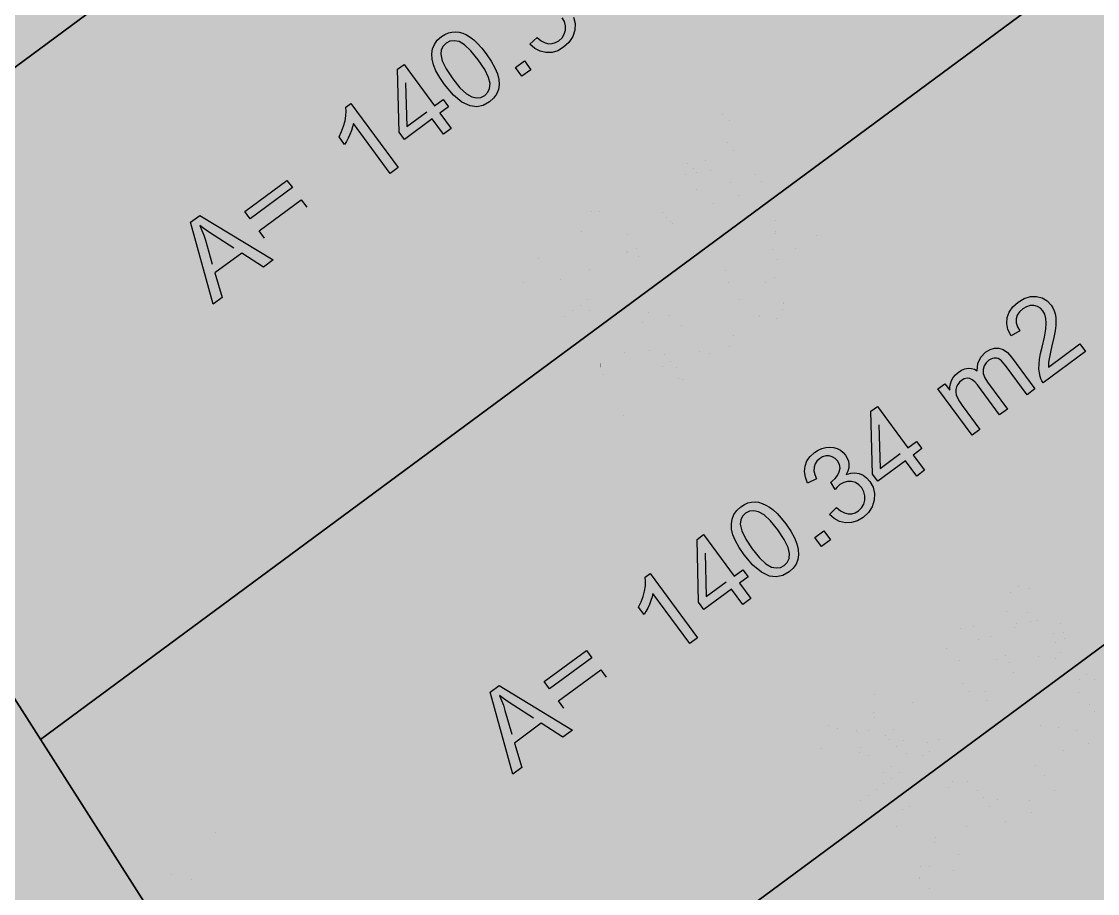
# Model space of a CAD drawing. Extents: x -5280327 to 29700, y -3925683 to 5564800.
# Drawn here: x 19876 to 20406, y 7594 to 8024 of the extents above; entities that cross this region are included whole.
import ezdxf

# ---------------------------------------------------------------- set-up
doc = ezdxf.new("R2010")
doc.units = 0
doc.linetypes.add('6', pattern=[2640.874023, 1320.437012, -1320.437012])
doc.layers.get('0').update_dxf_attribs({"linetype": 'CONTINUOUS'})
doc.layers.add('31_PREDIOS_TOTAL', color=7, linetype='CONTINUOUS')
doc.layers.add('LOTES', color=7, linetype='CONTINUOUS')

msp = doc.modelspace()

# ---------------------------------------------------------------- linework, layer by layer
at = {"color": 7, "linetype": '6', "const_width": 10343.08}
msp.add_lwpolyline([(0, 29405.62), (24528.32, 0)], dxfattribs=at)
msp.add_lwpolyline([(0, 29405.62), (24528.32, 0)], dxfattribs=at)
at = {"color": 7}
for points in [[(20516.79, 8137.13), (20369.18, 8368.95), (19737.89, 7901.99), (19885.51, 7670.17), (20516.79, 8137.13)], [(20664.4, 7905.31), (20516.79, 8137.13), (19885.51, 7670.17), (20033.12, 7438.35), (20664.4, 7905.31)], [(19372.52, 7892.44), (20075.83, 6787.92), (20328.35, 6974.7), (19601.06, 8116.87)], [(20812.02, 7673.49), (20664.4, 7905.31), (20033.12, 7438.35), (20180.73, 7206.53), (20812.02, 7673.49)]]:
    msp.add_lwpolyline(points, dxfattribs=at)
for points in [[(19737.89, 7901.99, 66061.73), (20369.18, 8368.95, 66061.73)], [(19885.51, 7670.17, 66061.73), (20516.79, 8137.13, 66061.73)], [(20033.12, 7438.35, 66061.73), (20664.4, 7905.31, 66061.73)]]:
    msp.add_polyline3d(points, dxfattribs=at)
at = {"layer": '31_PREDIOS_TOTAL', "color": 7, "const_width": 0.00153}
for points in [[(20220.54, 7942.5), (20224.35, 7945.85), (20224.35, 7945.85), (20226.12, 7944.36), (20227.92, 7943.39), (20229.74, 7942.94), (20229.74, 7942.94), (20231.52, 7942.98), (20233.21, 7943.46), (20234.81, 7944.38), (20234.81, 7944.38), (20236.4, 7945.92), (20237.46, 7947.79), (20237.97, 7949.98), (20237.97, 7949.98), (20237.9, 7952.33), (20237.16, 7954.67), (20235.78, 7956.99), (20235.78, 7956.99), (20234.05, 7958.89), (20232.15, 7960.17), (20230.06, 7960.84), (20230.06, 7960.84), (20227.91, 7960.89), (20225.81, 7960.33), (20223.78, 7959.15), (20223.78, 7959.15), (20222.64, 7958.17), (20221.73, 7957.05), (20221.03, 7955.81), (20221.03, 7955.81), (20220.56, 7954.5), (20220.32, 7953.18), (20220.3, 7951.86), (20216.32, 7949.65), (20207.41, 7968.08), (20223.07, 7979.66), (20225.8, 7975.96), (20213.23, 7966.67), (20217.8, 7956.95), (20217.8, 7956.95), (20218.91, 7959.47), (20220.4, 7961.6), (20222.28, 7963.33), (20222.28, 7963.33), (20225.12, 7964.94), (20228.15, 7965.7), (20231.36, 7965.62), (20231.36, 7965.62), (20234.47, 7964.7), (20237.23, 7962.95), (20239.62, 7960.37), (20239.62, 7960.37), (20241.36, 7957.45), (20242.35, 7954.37), (20242.6, 7951.14), (20242.6, 7951.14), (20241.9, 7947.34), (20240.09, 7944.03), (20237.16, 7941.2), (20237.16, 7941.2), (20234.27, 7939.48), (20231.34, 7938.55), (20228.37, 7938.42), (20228.37, 7938.42), (20225.5, 7939.05), (20222.89, 7940.41), (20220.54, 7942.5)], [(20190.69, 7931.69), (20190.69, 7931.69), (20188.25, 7935.26), (20186.41, 7938.54), (20185.19, 7941.53), (20185.19, 7941.53), (20184.53, 7944.28), (20184.38, 7946.87), (20184.72, 7949.3), (20184.72, 7949.3), (20185.61, 7951.54), (20187.05, 7953.56), (20189.06, 7955.37), (20189.06, 7955.37), (20190.76, 7956.45), (20192.5, 7957.21), (20194.26, 7957.64), (20194.26, 7957.64), (20196.04, 7957.74), (20197.82, 7957.54), (20199.59, 7957.03), (20199.59, 7957.03), (20201.38, 7956.23), (20203.19, 7955.15), (20205.01, 7953.79), (20205.01, 7953.79), (20206.93, 7952.03), (20209, 7949.73), (20211.23, 7946.88), (20211.23, 7946.88), (20213.66, 7943.33), (20215.48, 7940.06), (20216.71, 7937.09), (20216.71, 7937.09), (20217.37, 7934.34), (20217.54, 7931.74), (20217.19, 7929.31), (20217.19, 7929.31), (20216.31, 7927.06), (20214.86, 7925.03), (20212.84, 7923.22), (20212.84, 7923.22), (20209.76, 7921.49), (20206.57, 7920.82), (20203.28, 7921.19), (20203.28, 7921.19), (20199.2, 7923.08), (20195.01, 7926.58), (20190.69, 7931.69)], [(20194.67, 7934.63), (20198.27, 7930.18), (20201.42, 7927.19), (20204.12, 7925.65), (20204.12, 7925.65), (20206.47, 7925.19), (20208.6, 7925.44), (20210.49, 7926.39), (20210.49, 7926.39), (20211.96, 7927.92), (20212.82, 7929.89), (20213.06, 7932.28), (20213.06, 7932.28), (20212.38, 7935.32), (20210.44, 7939.21), (20207.25, 7943.94), (20207.25, 7943.94), (20203.65, 7948.39), (20200.49, 7951.39), (20197.8, 7952.92), (20197.8, 7952.92), (20195.44, 7953.38), (20193.3, 7953.11), (20191.38, 7952.14), (20191.38, 7952.14), (20189.91, 7950.66), (20189.05, 7948.86), (20188.8, 7946.74), (20188.8, 7946.74), (20189.51, 7943.45), (20191.47, 7939.42), (20194.67, 7934.63)], [(20154.01, 7904.55), (20154.01, 7904.55), (20151.56, 7908.13), (20149.73, 7911.41), (20148.51, 7914.39), (20148.51, 7914.39), (20147.85, 7917.14), (20147.69, 7919.74), (20148.04, 7922.17), (20148.04, 7922.17), (20148.92, 7924.41), (20150.37, 7926.43), (20152.38, 7928.23), (20152.38, 7928.23), (20154.08, 7929.32), (20155.81, 7930.07), (20157.58, 7930.5), (20157.58, 7930.5), (20159.35, 7930.61), (20161.13, 7930.41), (20162.91, 7929.89), (20162.91, 7929.89), (20164.7, 7929.09), (20166.5, 7928.01), (20168.33, 7926.66), (20168.33, 7926.66), (20170.24, 7924.89), (20172.31, 7922.59), (20174.54, 7919.74), (20174.54, 7919.74), (20176.97, 7916.19), (20178.8, 7912.93), (20180.02, 7909.95), (20180.02, 7909.95), (20180.69, 7907.2), (20180.85, 7904.61), (20180.51, 7902.17), (20180.51, 7902.17), (20179.63, 7899.92), (20178.18, 7897.89), (20176.16, 7896.08), (20176.16, 7896.08), (20173.07, 7894.36), (20169.88, 7893.68), (20166.59, 7894.05), (20166.59, 7894.05), (20162.52, 7895.94), (20158.32, 7899.44), (20154.01, 7904.55)], [(20254.85, 7896.12), (20258.66, 7899.47), (20258.66, 7899.47), (20260.43, 7897.97), (20262.23, 7897), (20264.05, 7896.56), (20264.05, 7896.56), (20265.83, 7896.59), (20267.52, 7897.07), (20269.12, 7898), (20269.12, 7898), (20270.71, 7899.54), (20271.76, 7901.4), (20272.28, 7903.6), (20272.28, 7903.6), (20272.21, 7905.95), (20271.47, 7908.29), (20270.09, 7910.61), (20270.09, 7910.61), (20268.36, 7912.51), (20266.46, 7913.79), (20264.37, 7914.46), (20264.37, 7914.46), (20262.22, 7914.51), (20260.12, 7913.95), (20258.09, 7912.77), (20258.09, 7912.77), (20256.95, 7911.78), (20256.04, 7910.67), (20255.34, 7909.43), (20255.34, 7909.43), (20254.87, 7908.12), (20254.63, 7906.8), (20254.61, 7905.48), (20250.63, 7903.26), (20241.72, 7921.69), (20257.37, 7933.28), (20260.11, 7929.58), (20247.54, 7920.29), (20252.11, 7910.57), (20252.11, 7910.57), (20253.21, 7913.09), (20254.71, 7915.21), (20256.59, 7916.95), (20256.59, 7916.95), (20259.43, 7918.56), (20262.46, 7919.32), (20265.67, 7919.24), (20265.67, 7919.24), (20268.78, 7918.32), (20271.54, 7916.57), (20273.93, 7913.99), (20273.93, 7913.99), (20275.67, 7911.06), (20276.66, 7907.99), (20276.91, 7904.76), (20276.91, 7904.76), (20276.21, 7900.96), (20274.4, 7897.65), (20271.47, 7894.82), (20271.47, 7894.82), (20268.58, 7893.1), (20265.65, 7892.17), (20262.67, 7892.04), (20262.67, 7892.04), (20259.81, 7892.67), (20257.2, 7894.03), (20254.85, 7896.12)], [(20157.98, 7907.49), (20161.58, 7903.05), (20164.73, 7900.05), (20167.43, 7898.51), (20167.43, 7898.51), (20169.79, 7898.05), (20171.92, 7898.3), (20173.81, 7899.26), (20173.81, 7899.26), (20175.28, 7900.79), (20176.13, 7902.75), (20176.38, 7905.15), (20176.38, 7905.15), (20175.69, 7908.18), (20173.76, 7912.07), (20170.57, 7916.8), (20170.57, 7916.8), (20166.96, 7921.25), (20163.81, 7924.25), (20161.11, 7925.79), (20161.11, 7925.79), (20158.75, 7926.24), (20156.61, 7925.98), (20154.7, 7925), (20154.7, 7925), (20153.23, 7923.52), (20152.37, 7921.72), (20152.12, 7919.6), (20152.12, 7919.6), (20152.83, 7916.32), (20154.78, 7912.28), (20157.98, 7907.49)], [(20158.6, 7889.67), (20161.35, 7885.96), (20140.54, 7870.56), (20140.54, 7870.56), (20139.89, 7871.5), (20139.38, 7872.51), (20139, 7873.58), (20139, 7873.58), (20138.6, 7875.46), (20138.41, 7877.48), (20138.45, 7879.65), (20138.45, 7879.65), (20138.72, 7882.09), (20139.23, 7884.92), (20139.98, 7888.16), (20139.98, 7888.16), (20141.1, 7893.03), (20141.77, 7896.96), (20141.99, 7899.96), (20141.99, 7899.96), (20141.8, 7902.31), (20141.25, 7904.31), (20140.35, 7905.94), (20140.35, 7905.94), (20139.09, 7907.26), (20137.59, 7908.15), (20135.84, 7908.61), (20135.84, 7908.61), (20133.98, 7908.59), (20132.17, 7908.06), (20130.39, 7907.02), (20130.39, 7907.02), (20128.79, 7905.54), (20127.71, 7903.88), (20127.16, 7902.04), (20127.16, 7902.04), (20127.16, 7900.09), (20127.74, 7898.12), (20128.89, 7896.14), (20124.62, 7893.61), (20124.62, 7893.61), (20123.12, 7896.73), (20122.47, 7899.74), (20122.68, 7902.66), (20122.68, 7902.66), (20123.7, 7905.42), (20125.51, 7907.96), (20128.1, 7910.28), (20128.1, 7910.28), (20131.12, 7912.08), (20134.13, 7913.01), (20137.14, 7913.07), (20137.14, 7913.07), (20139.94, 7912.35), (20142.36, 7910.92), (20144.39, 7908.8), (20144.39, 7908.8), (20145.23, 7907.48), (20145.89, 7906.05), (20146.36, 7904.51), (20146.36, 7904.51), (20146.65, 7902.81), (20146.74, 7900.89), (20146.64, 7898.77), (20146.64, 7898.77), (20146.3, 7896.17), (20145.68, 7892.86), (20144.78, 7888.82), (20144.78, 7888.82), (20144.02, 7885.57), (20143.51, 7883.14), (20143.24, 7881.55), (20143.24, 7881.55), (20143.14, 7880.39), (20143.11, 7879.29), (20143.16, 7878.25), (20158.6, 7889.67)], [(20192.13, 7908.72), (20188.87, 7913.13), (20193.27, 7916.38), (20196.53, 7911.98), (20192.13, 7908.72)], [(20225, 7885.3), (20225, 7885.3), (20222.56, 7888.88), (20220.72, 7892.16), (20219.5, 7895.14), (20219.5, 7895.14), (20218.84, 7897.9), (20218.69, 7900.49), (20219.03, 7902.92), (20219.03, 7902.92), (20219.92, 7905.16), (20221.36, 7907.18), (20223.37, 7908.99), (20223.37, 7908.99), (20225.07, 7910.07), (20226.81, 7910.83), (20228.57, 7911.25), (20228.57, 7911.25), (20230.35, 7911.36), (20232.13, 7911.16), (20233.9, 7910.65), (20233.9, 7910.65), (20235.69, 7909.84), (20237.5, 7908.76), (20239.32, 7907.41), (20239.32, 7907.41), (20241.24, 7905.65), (20243.31, 7903.34), (20245.54, 7900.49), (20245.54, 7900.49), (20247.97, 7896.94), (20249.79, 7893.68), (20251.02, 7890.71), (20251.02, 7890.71), (20251.68, 7887.95), (20251.85, 7885.36), (20251.5, 7882.92), (20251.5, 7882.92), (20250.62, 7880.68), (20249.17, 7878.65), (20247.15, 7876.83), (20247.15, 7876.83), (20244.07, 7875.11), (20240.88, 7874.44), (20237.59, 7874.81), (20237.59, 7874.81), (20233.51, 7876.7), (20229.32, 7880.2), (20225, 7885.3)], [(20228.98, 7888.24), (20232.58, 7883.8), (20235.73, 7880.81), (20238.43, 7879.27), (20238.43, 7879.27), (20240.78, 7878.8), (20242.91, 7879.05), (20244.8, 7880.01), (20244.8, 7880.01), (20246.27, 7881.54), (20247.13, 7883.51), (20247.37, 7885.9), (20247.37, 7885.9), (20246.69, 7888.94), (20244.75, 7892.82), (20241.56, 7897.55), (20241.56, 7897.55), (20237.96, 7902.01), (20234.8, 7905), (20232.11, 7906.54), (20232.11, 7906.54), (20229.75, 7906.99), (20227.61, 7906.73), (20225.69, 7905.75), (20225.69, 7905.75), (20224.22, 7904.28), (20223.36, 7902.48), (20223.11, 7900.35), (20223.11, 7900.35), (20223.82, 7897.07), (20225.78, 7893.04), (20228.98, 7888.24)], [(20188.32, 7858.17), (20188.32, 7858.17), (20185.87, 7861.74), (20184.04, 7865.02), (20182.82, 7868.01), (20182.82, 7868.01), (20182.16, 7870.76), (20182, 7873.35), (20182.35, 7875.78), (20182.35, 7875.78), (20183.23, 7878.02), (20184.68, 7880.05), (20186.68, 7881.85), (20186.68, 7881.85), (20188.39, 7882.94), (20190.12, 7883.69), (20191.89, 7884.12), (20191.89, 7884.12), (20193.66, 7884.23), (20195.44, 7884.02), (20197.22, 7883.51), (20197.22, 7883.51), (20199.01, 7882.71), (20200.81, 7881.63), (20202.64, 7880.27), (20202.64, 7880.27), (20204.55, 7878.51), (20206.62, 7876.21), (20208.85, 7873.36), (20208.85, 7873.36), (20211.28, 7869.81), (20213.11, 7866.54), (20214.33, 7863.57), (20214.33, 7863.57), (20215, 7860.82), (20215.16, 7858.22), (20214.82, 7855.79), (20214.82, 7855.79), (20213.94, 7853.54), (20212.49, 7851.51), (20210.47, 7849.7), (20210.47, 7849.7), (20207.38, 7847.97), (20204.19, 7847.3), (20200.9, 7847.67), (20200.9, 7847.67), (20196.83, 7849.56), (20192.63, 7853.06), (20188.32, 7858.17)], [(20192.29, 7861.11), (20195.89, 7856.66), (20199.04, 7853.67), (20201.74, 7852.13), (20201.74, 7852.13), (20204.1, 7851.67), (20206.23, 7851.92), (20208.12, 7852.88), (20208.12, 7852.88), (20209.59, 7854.41), (20210.44, 7856.37), (20210.69, 7858.77), (20210.69, 7858.77), (20210, 7861.8), (20208.07, 7865.69), (20204.88, 7870.42), (20204.88, 7870.42), (20201.27, 7874.87), (20198.12, 7877.87), (20195.42, 7879.41), (20195.42, 7879.41), (20193.06, 7879.86), (20190.92, 7879.6), (20189.01, 7878.62), (20189.01, 7878.62), (20187.54, 7877.14), (20186.68, 7875.34), (20186.42, 7873.22), (20186.42, 7873.22), (20187.13, 7869.94), (20189.09, 7865.9), (20192.29, 7861.11)], [(20226.44, 7862.34), (20223.18, 7866.74), (20227.58, 7870), (20230.84, 7865.6), (20226.44, 7862.34)], [(20192.91, 7843.29), (20195.66, 7839.57), (20174.85, 7824.18), (20174.85, 7824.18), (20174.2, 7825.12), (20173.69, 7826.13), (20173.31, 7827.2), (20173.31, 7827.2), (20172.9, 7829.08), (20172.72, 7831.1), (20172.76, 7833.27), (20172.76, 7833.27), (20173.03, 7835.7), (20173.54, 7838.54), (20174.29, 7841.78), (20174.29, 7841.78), (20175.41, 7846.65), (20176.08, 7850.58), (20176.29, 7853.58), (20176.29, 7853.58), (20176.11, 7855.93), (20175.56, 7857.92), (20174.66, 7859.56), (20174.66, 7859.56), (20173.4, 7860.88), (20171.9, 7861.77), (20170.15, 7862.22), (20170.15, 7862.22), (20168.29, 7862.21), (20166.48, 7861.68), (20164.7, 7860.63), (20164.7, 7860.63), (20163.1, 7859.16), (20162.02, 7857.5), (20161.47, 7855.65), (20161.47, 7855.65), (20161.47, 7853.7), (20162.04, 7851.74), (20163.2, 7849.76), (20158.93, 7847.23), (20158.93, 7847.23), (20157.43, 7850.34), (20156.78, 7853.36), (20156.99, 7856.28), (20156.99, 7856.28), (20158.01, 7859.03), (20159.82, 7861.57), (20162.41, 7863.9), (20162.41, 7863.9), (20165.43, 7865.7), (20168.44, 7866.63), (20171.45, 7866.69), (20171.45, 7866.69), (20174.25, 7865.97), (20176.67, 7864.54), (20178.7, 7862.42), (20178.7, 7862.42), (20179.54, 7861.1), (20180.2, 7859.67), (20180.67, 7858.13), (20180.67, 7858.13), (20180.96, 7856.42), (20181.05, 7854.51), (20180.95, 7852.38), (20180.95, 7852.38), (20180.61, 7849.79), (20179.99, 7846.48), (20179.09, 7842.43), (20179.09, 7842.43), (20178.33, 7839.18), (20177.82, 7836.76), (20177.55, 7835.17), (20177.55, 7835.17), (20177.45, 7834.01), (20177.42, 7832.91), (20177.47, 7831.87), (20192.91, 7843.29)], [(20368.16, 7710.68), (20371.96, 7714.03), (20371.96, 7714.03), (20373.74, 7712.54), (20375.53, 7711.57), (20377.35, 7711.12), (20377.35, 7711.12), (20379.14, 7711.16), (20380.83, 7711.64), (20382.42, 7712.56), (20382.42, 7712.56), (20384.01, 7714.1), (20385.07, 7715.97), (20385.59, 7718.16), (20385.59, 7718.16), (20385.51, 7720.51), (20384.78, 7722.85), (20383.39, 7725.17), (20383.39, 7725.17), (20381.67, 7727.07), (20379.76, 7728.35), (20377.67, 7729.02), (20377.67, 7729.02), (20375.52, 7729.07), (20373.43, 7728.51), (20371.39, 7727.33), (20371.39, 7727.33), (20370.26, 7726.34), (20369.34, 7725.23), (20368.65, 7723.99), (20368.65, 7723.99), (20368.18, 7722.68), (20367.93, 7721.36), (20367.91, 7720.04), (20363.93, 7717.83), (20355.02, 7736.26), (20370.68, 7747.84), (20373.41, 7744.14), (20360.85, 7734.85), (20365.41, 7725.13), (20365.41, 7725.13), (20366.52, 7727.65), (20368.01, 7729.78), (20369.9, 7731.51), (20369.9, 7731.51), (20372.74, 7733.12), (20375.76, 7733.88), (20378.97, 7733.8), (20378.97, 7733.8), (20382.09, 7732.88), (20384.84, 7731.13), (20387.24, 7728.55), (20387.24, 7728.55), (20388.97, 7725.63), (20389.96, 7722.55), (20390.21, 7719.32), (20390.21, 7719.32), (20389.52, 7715.52), (20387.7, 7712.21), (20384.77, 7709.38), (20384.77, 7709.38), (20381.88, 7707.66), (20378.95, 7706.73), (20375.98, 7706.6), (20375.98, 7706.6), (20373.11, 7707.23), (20370.5, 7708.59), (20368.16, 7710.68)], [(20338.31, 7699.87), (20338.31, 7699.87), (20335.86, 7703.44), (20334.03, 7706.72), (20332.81, 7709.7), (20332.81, 7709.7), (20332.15, 7712.46), (20331.99, 7715.05), (20332.34, 7717.48), (20332.34, 7717.48), (20333.22, 7719.72), (20334.66, 7721.74), (20336.67, 7723.55), (20336.67, 7723.55), (20338.38, 7724.63), (20340.11, 7725.39), (20341.87, 7725.82), (20341.87, 7725.82), (20343.65, 7725.92), (20345.43, 7725.72), (20347.21, 7725.21), (20347.21, 7725.21), (20349, 7724.4), (20350.8, 7723.33), (20352.63, 7721.97), (20352.63, 7721.97), (20354.54, 7720.21), (20356.61, 7717.9), (20358.84, 7715.05), (20358.84, 7715.05), (20361.27, 7711.5), (20363.1, 7708.24), (20364.32, 7705.27), (20364.32, 7705.27), (20364.99, 7702.52), (20365.15, 7699.92), (20364.81, 7697.49), (20364.81, 7697.49), (20363.93, 7695.24), (20362.48, 7693.21), (20360.46, 7691.39), (20360.46, 7691.39), (20357.37, 7689.67), (20354.18, 7689), (20350.89, 7689.37), (20350.89, 7689.37), (20346.82, 7691.26), (20342.62, 7694.76), (20338.31, 7699.87)], [(20342.28, 7702.81), (20345.88, 7698.36), (20349.03, 7695.37), (20351.73, 7693.83), (20351.73, 7693.83), (20354.09, 7693.37), (20356.21, 7693.61), (20358.11, 7694.57), (20358.11, 7694.57), (20359.58, 7696.1), (20360.43, 7698.07), (20360.68, 7700.46), (20360.68, 7700.46), (20359.99, 7703.5), (20358.05, 7707.38), (20354.87, 7712.12), (20354.87, 7712.12), (20351.26, 7716.57), (20348.11, 7719.57), (20345.41, 7721.1), (20345.41, 7721.1), (20343.05, 7721.56), (20340.91, 7721.29), (20339, 7720.32), (20339, 7720.32), (20337.53, 7718.84), (20336.67, 7717.04), (20336.41, 7714.91), (20336.41, 7714.91), (20337.12, 7711.63), (20339.08, 7707.6), (20342.28, 7702.81)], [(20408.02, 7685.13), (20405.93, 7684.57), (20403.89, 7683.39), (20403.89, 7683.39), (20402.76, 7682.41), (20401.84, 7681.29), (20401.15, 7680.05), (20401.15, 7680.05), (20400.68, 7678.74), (20400.43, 7677.43), (20400.41, 7676.1), (20396.43, 7673.89), (20387.52, 7692.32), (20403.18, 7703.9), (20405.91, 7700.21), (20393.35, 7690.91), (20397.91, 7681.2), (20397.91, 7681.2), (20399.02, 7683.71), (20400.51, 7685.84), (20402.4, 7687.57), (20402.4, 7687.57), (20405.24, 7689.18), (20408.26, 7689.95)], [(20301.62, 7672.73), (20301.62, 7672.73), (20299.17, 7676.31), (20297.34, 7679.58), (20296.12, 7682.57), (20296.12, 7682.57), (20295.46, 7685.32), (20295.3, 7687.92), (20295.65, 7690.35), (20295.65, 7690.35), (20296.53, 7692.59), (20297.98, 7694.61), (20299.99, 7696.41), (20299.99, 7696.41), (20301.69, 7697.5), (20303.43, 7698.25), (20305.19, 7698.68), (20305.19, 7698.68), (20306.97, 7698.79), (20308.75, 7698.59), (20310.52, 7698.07), (20310.52, 7698.07), (20312.31, 7697.27), (20314.12, 7696.19), (20315.94, 7694.84), (20315.94, 7694.84), (20317.85, 7693.07), (20319.93, 7690.77), (20322.16, 7687.92), (20322.16, 7687.92), (20324.59, 7684.37), (20326.41, 7681.11), (20327.63, 7678.13), (20327.63, 7678.13), (20328.3, 7675.38), (20328.46, 7672.79), (20328.12, 7670.35), (20328.12, 7670.35), (20327.24, 7668.1), (20325.79, 7666.07), (20323.77, 7664.26), (20323.77, 7664.26), (20320.69, 7662.54), (20317.5, 7661.86), (20314.21, 7662.23), (20314.21, 7662.23), (20310.13, 7664.12), (20305.94, 7667.62), (20301.62, 7672.73)], [(20305.6, 7675.67), (20309.19, 7671.23), (20312.34, 7668.23), (20315.04, 7666.69), (20315.04, 7666.69), (20317.4, 7666.23), (20319.53, 7666.48), (20321.42, 7667.44), (20321.42, 7667.44), (20322.89, 7668.97), (20323.75, 7670.93), (20323.99, 7673.33), (20323.99, 7673.33), (20323.31, 7676.36), (20321.37, 7680.25), (20318.18, 7684.98), (20318.18, 7684.98), (20314.57, 7689.43), (20311.42, 7692.43), (20308.72, 7693.97), (20308.72, 7693.97), (20306.37, 7694.42), (20304.23, 7694.16), (20302.31, 7693.18), (20302.31, 7693.18), (20300.84, 7691.7), (20299.98, 7689.9), (20299.73, 7687.78), (20299.73, 7687.78), (20300.44, 7684.5), (20302.39, 7680.46), (20305.6, 7675.67)], [(20339.74, 7676.9), (20336.48, 7681.3), (20340.89, 7684.56), (20344.14, 7680.16), (20339.74, 7676.9)], [(20306.21, 7657.85), (20308.96, 7654.13), (20288.15, 7638.74), (20288.15, 7638.74), (20287.5, 7639.68), (20286.99, 7640.69), (20286.62, 7641.76), (20286.62, 7641.76), (20286.21, 7643.64), (20286.02, 7645.66), (20286.06, 7647.83), (20286.06, 7647.83), (20286.33, 7650.27), (20286.84, 7653.1), (20287.59, 7656.34), (20287.59, 7656.34), (20288.71, 7661.21), (20289.38, 7665.14), (20289.6, 7668.14), (20289.6, 7668.14), (20289.41, 7670.49), (20288.87, 7672.49), (20287.96, 7674.12), (20287.96, 7674.12), (20286.71, 7675.44), (20285.2, 7676.33), (20283.45, 7676.79), (20283.45, 7676.79), (20281.6, 7676.77), (20279.78, 7676.24), (20278, 7675.19), (20278, 7675.19), (20276.4, 7673.72), (20275.32, 7672.06), (20274.77, 7670.21), (20274.77, 7670.21), (20274.77, 7668.26), (20275.35, 7666.3), (20276.51, 7664.32), (20272.23, 7661.79), (20272.23, 7661.79), (20270.74, 7664.9), (20270.09, 7667.92), (20270.29, 7670.84), (20270.29, 7670.84), (20271.31, 7673.6), (20273.12, 7676.14), (20275.72, 7678.46), (20275.72, 7678.46), (20278.74, 7680.26), (20281.75, 7681.19), (20284.75, 7681.25), (20284.75, 7681.25), (20287.56, 7680.53), (20289.97, 7679.1), (20292, 7676.98), (20292, 7676.98), (20292.84, 7675.66), (20293.5, 7674.23), (20293.98, 7672.69), (20293.98, 7672.69), (20294.26, 7670.99), (20294.36, 7669.07), (20294.25, 7666.95), (20294.25, 7666.95), (20293.91, 7664.35), (20293.29, 7661.04), (20292.39, 7657), (20292.39, 7657), (20291.63, 7653.75), (20291.12, 7651.32), (20290.86, 7649.73), (20290.86, 7649.73), (20290.75, 7648.57), (20290.72, 7647.47), (20290.77, 7646.43), (20306.21, 7657.85)], [(20370.81, 7655.93), (20370.81, 7655.93), (20368.36, 7659.5), (20366.53, 7662.78), (20365.31, 7665.77), (20365.31, 7665.77), (20364.65, 7668.52), (20364.49, 7671.12), (20364.84, 7673.55), (20364.84, 7673.55), (20365.72, 7675.79), (20367.16, 7677.81), (20369.17, 7679.61), (20369.17, 7679.61), (20370.88, 7680.7), (20372.61, 7681.45), (20374.37, 7681.88), (20374.37, 7681.88), (20376.15, 7681.99), (20377.93, 7681.79), (20379.71, 7681.27), (20379.71, 7681.27), (20381.5, 7680.47), (20383.3, 7679.39), (20385.13, 7678.04), (20385.13, 7678.04), (20387.04, 7676.27), (20389.11, 7673.97), (20391.34, 7671.12), (20391.34, 7671.12), (20393.77, 7667.57), (20395.6, 7664.31), (20396.82, 7661.33), (20396.82, 7661.33), (20397.49, 7658.58), (20397.65, 7655.99), (20397.31, 7653.55), (20397.31, 7653.55), (20396.43, 7651.3), (20394.98, 7649.27), (20392.96, 7647.46), (20392.96, 7647.46), (20389.87, 7645.74), (20386.68, 7645.06), (20383.39, 7645.43), (20383.39, 7645.43), (20379.32, 7647.32), (20375.12, 7650.82), (20370.81, 7655.93)], [(20374.78, 7658.87), (20378.38, 7654.43), (20381.53, 7651.43), (20384.23, 7649.89), (20384.23, 7649.89), (20386.59, 7649.43), (20388.71, 7649.68), (20390.61, 7650.64), (20390.61, 7650.64), (20392.08, 7652.17), (20392.93, 7654.13), (20393.18, 7656.53), (20393.18, 7656.53), (20392.49, 7659.56), (20390.55, 7663.45), (20387.37, 7668.18), (20387.37, 7668.18), (20383.76, 7672.63), (20380.61, 7675.63), (20377.91, 7677.17), (20377.91, 7677.17), (20375.55, 7677.62), (20373.41, 7677.36), (20371.5, 7676.38), (20371.5, 7676.38), (20370.03, 7674.9), (20369.17, 7673.1), (20368.91, 7670.98), (20368.91, 7670.98), (20369.62, 7667.7), (20371.58, 7663.66), (20374.78, 7658.87)], [(20400.66, 7666.74), (20404.46, 7670.09), (20404.46, 7670.09), (20406.24, 7668.6), (20408.03, 7667.63)], [(20408.48, 7662.66), (20405.61, 7663.29), (20403, 7664.65), (20400.66, 7666.74)], [(20334.12, 7628.79), (20334.12, 7628.79), (20331.68, 7632.37), (20329.84, 7635.65), (20328.62, 7638.63), (20328.62, 7638.63), (20327.96, 7641.39), (20327.81, 7643.98), (20328.15, 7646.41), (20328.15, 7646.41), (20329.03, 7648.65), (20330.48, 7650.67), (20332.49, 7652.48), (20332.49, 7652.48), (20334.19, 7653.56), (20335.93, 7654.32), (20337.69, 7654.74), (20337.69, 7654.74), (20339.47, 7654.85), (20341.25, 7654.65), (20343.02, 7654.14), (20343.02, 7654.14), (20344.81, 7653.33), (20346.62, 7652.25), (20348.44, 7650.9), (20348.44, 7650.9), (20350.35, 7649.14), (20352.43, 7646.83), (20354.66, 7643.98), (20354.66, 7643.98), (20357.09, 7640.43), (20358.91, 7637.17), (20360.13, 7634.19), (20360.13, 7634.19), (20360.8, 7631.44), (20360.96, 7628.85), (20360.62, 7626.41), (20360.62, 7626.41), (20359.74, 7624.17), (20358.29, 7622.14), (20356.27, 7620.32), (20356.27, 7620.32), (20353.19, 7618.6), (20350, 7617.92), (20346.71, 7618.3), (20346.71, 7618.3), (20342.63, 7620.19), (20338.44, 7623.68), (20334.12, 7628.79)], [(20338.1, 7631.73), (20341.69, 7627.29), (20344.84, 7624.3), (20347.54, 7622.76), (20347.54, 7622.76), (20349.9, 7622.29), (20352.03, 7622.54), (20353.92, 7623.5), (20353.92, 7623.5), (20355.39, 7625.03), (20356.25, 7626.99), (20356.49, 7629.39), (20356.49, 7629.39), (20355.81, 7632.43), (20353.87, 7636.31), (20350.68, 7641.04), (20350.68, 7641.04), (20347.07, 7645.5), (20343.92, 7648.49), (20341.22, 7650.03), (20341.22, 7650.03), (20338.87, 7650.48), (20336.73, 7650.22), (20334.81, 7649.24), (20334.81, 7649.24), (20333.34, 7647.77), (20332.48, 7645.97), (20332.23, 7643.84), (20332.23, 7643.84), (20332.94, 7640.56), (20334.89, 7636.52), (20338.1, 7631.73)], [(20338.72, 7613.91), (20341.46, 7610.2), (20320.65, 7594.8), (20320.65, 7594.8), (20320, 7595.75), (20319.49, 7596.75), (20319.12, 7597.82), (20319.12, 7597.82), (20318.71, 7599.7), (20318.52, 7601.73), (20318.56, 7603.89), (20318.56, 7603.89), (20318.83, 7606.33), (20319.34, 7609.17), (20320.09, 7612.4), (20320.09, 7612.4), (20321.21, 7617.27), (20321.88, 7621.21), (20322.1, 7624.2), (20322.1, 7624.2), (20321.91, 7626.55), (20321.37, 7628.55), (20320.46, 7630.19), (20320.46, 7630.19), (20319.21, 7631.5), (20317.7, 7632.39), (20315.95, 7632.85), (20315.95, 7632.85), (20314.1, 7632.83), (20312.28, 7632.3), (20310.5, 7631.26), (20310.5, 7631.26), (20308.9, 7629.79), (20307.82, 7628.13), (20307.27, 7626.28), (20307.27, 7626.28), (20307.27, 7624.33), (20307.85, 7622.36), (20309.01, 7620.38), (20304.73, 7617.85), (20304.73, 7617.85), (20303.24, 7620.97), (20302.59, 7623.98), (20302.79, 7626.9), (20302.79, 7626.9), (20303.81, 7629.66), (20305.62, 7632.2), (20308.22, 7634.52), (20308.22, 7634.52), (20311.24, 7636.32), (20314.25, 7637.25), (20317.25, 7637.32), (20317.25, 7637.32), (20320.06, 7636.59), (20322.47, 7635.17), (20324.5, 7633.04), (20324.5, 7633.04), (20325.34, 7631.72), (20326, 7630.3), (20326.48, 7628.75), (20326.48, 7628.75), (20326.76, 7627.05), (20326.86, 7625.14), (20326.75, 7623.01), (20326.75, 7623.01), (20326.41, 7620.42), (20325.79, 7617.1), (20324.89, 7613.06), (20324.89, 7613.06), (20324.13, 7609.81), (20323.62, 7607.39), (20323.36, 7605.79), (20323.36, 7605.79), (20323.25, 7604.64), (20323.22, 7603.54), (20323.27, 7602.49), (20338.72, 7613.91)], [(20372.24, 7632.97), (20368.98, 7637.37), (20373.39, 7640.63), (20376.64, 7636.22), (20372.24, 7632.97)], [(19967.39, 7622.52), (19971.29, 7625), (19984.9, 7603.62), (19981.75, 7601.61), (19981.75, 7601.61), (19977.93, 7602.12), (19973.63, 7602.31), (19968.84, 7602.18), (19968.84, 7602.18), (19963.88, 7601.7), (19959.05, 7600.87), (19954.35, 7599.68), (19954.35, 7599.68), (19951.04, 7598.58), (19947.68, 7597.17), (19944.27, 7595.45), (19941.62, 7599.62), (19941.62, 7599.62), (19944.53, 7601.19), (19947.99, 7602.68), (19952.02, 7604.09), (19952.02, 7604.09), (19956.36, 7605.28), (19960.81, 7606.14), (19965.34, 7606.66), (19965.34, 7606.66), (19969.77, 7606.86), (19973.88, 7606.75), (19977.69, 7606.34), (19967.39, 7622.52)]]:
    msp.add_lwpolyline(points, dxfattribs=at)
at = {"layer": '31_PREDIOS_TOTAL', "color": 7}
for points in [[(20148.21, 8026.38, 33030.86), (20148.93, 8023.3, 33030.86), (20148.77, 8020.02, 33030.86), (20148.77, 8020.02, 33030.86), (20147.77, 8016.81, 33030.86), (20145.94, 8013.98, 33030.86), (20143.28, 8011.53, 33030.86), (20143.28, 8011.53, 33030.86), (20140.47, 8009.88, 33030.86), (20137.57, 8009.01, 33030.86), (20134.57, 8008.92, 33030.86), (20134.57, 8008.92, 33030.86), (20131.67, 8009.57, 33030.86), (20129.05, 8010.94, 33030.86), (20126.71, 8013.01, 33030.86)], [(20126.71, 8013.01, 33030.86), (20130.2, 8016.39, 33030.86), (20130.2, 8016.39, 33030.86), (20132.22, 8014.8, 33030.86), (20134.14, 8013.78, 33030.86), (20135.97, 8013.32, 33030.86), (20135.97, 8013.32, 33030.86), (20137.71, 8013.36, 33030.86), (20139.36, 8013.84, 33030.86), (20140.94, 8014.75, 33030.86), (20140.94, 8014.75, 33030.86), (20142.51, 8016.23, 33030.86), (20143.58, 8018, 33030.86), (20144.15, 8020.04, 33030.86), (20144.15, 8020.04, 33030.86), (20144.19, 8022.18, 33030.86), (20143.67, 8024.2, 33030.86), (20142.58, 8026.12, 33030.86)], [(20084.65, 7993.12, 33030.86), (20084.65, 7993.12, 33030.86), (20082.21, 7996.7, 33030.86), (20080.38, 7999.98, 33030.86), (20079.16, 8002.96, 33030.86), (20079.16, 8002.96, 33030.86), (20078.5, 8005.72, 33030.86), (20078.35, 8008.31, 33030.86), (20078.7, 8010.74, 33030.86), (20078.7, 8010.74, 33030.86), (20079.58, 8012.98, 33030.86), (20081.03, 8015, 33030.86), (20083.04, 8016.8, 33030.86), (20083.04, 8016.8, 33030.86), (20084.74, 8017.89, 33030.86), (20086.48, 8018.64, 33030.86), (20088.24, 8019.07, 33030.86), (20088.24, 8019.07, 33030.86), (20090.02, 8019.17, 33030.86), (20091.8, 8018.97, 33030.86), (20093.58, 8018.45, 33030.86), (20093.58, 8018.45, 33030.86), (20095.36, 8017.65, 33030.86), (20097.17, 8016.57, 33030.86), (20098.99, 8015.21, 33030.86), (20098.99, 8015.21, 33030.86), (20100.9, 8013.45, 33030.86), (20102.97, 8011.14, 33030.86), (20105.2, 8008.29, 33030.86), (20105.2, 8008.29, 33030.86), (20107.62, 8004.73, 33030.86), (20109.45, 8001.47, 33030.86), (20110.67, 7998.49, 33030.86), (20110.67, 7998.49, 33030.86), (20111.33, 7995.74, 33030.86), (20111.49, 7993.15, 33030.86), (20111.15, 7990.71, 33030.86), (20111.15, 7990.71, 33030.86), (20110.27, 7988.47, 33030.86), (20108.81, 7986.44, 33030.86), (20106.79, 7984.63, 33030.86), (20106.79, 7984.63, 33030.86), (20103.7, 7982.91, 33030.86), (20100.51, 7982.23, 33030.86), (20097.22, 7982.61, 33030.86), (20097.22, 7982.61, 33030.86), (20093.15, 7984.5, 33030.86), (20088.96, 7988.01, 33030.86), (20084.65, 7993.12, 33030.86)], [(20088.63, 7996.05, 33030.86), (20092.22, 7991.61, 33030.86), (20095.37, 7988.61, 33030.86), (20098.07, 7987.07, 33030.86), (20098.07, 7987.07, 33030.86), (20100.42, 7986.6, 33030.86), (20102.55, 7986.85, 33030.86), (20104.44, 7987.81, 33030.86), (20104.44, 7987.81, 33030.86), (20105.91, 7989.34, 33030.86), (20106.77, 7991.3, 33030.86), (20107.02, 7993.69, 33030.86), (20107.02, 7993.69, 33030.86), (20106.34, 7996.73, 33030.86), (20104.4, 8000.62, 33030.86), (20101.22, 8005.35, 33030.86), (20101.22, 8005.35, 33030.86), (20097.62, 8009.81, 33030.86), (20094.47, 8012.81, 33030.86), (20091.77, 8014.35, 33030.86), (20091.77, 8014.35, 33030.86), (20089.41, 8014.8, 33030.86), (20087.28, 8014.54, 33030.86), (20085.36, 8013.57, 33030.86), (20085.36, 8013.57, 33030.86), (20083.89, 8012.09, 33030.86), (20083.02, 8010.29, 33030.86), (20082.77, 8008.17, 33030.86), (20082.77, 8008.17, 33030.86), (20083.48, 8004.89, 33030.86), (20085.43, 8000.85, 33030.86), (20088.63, 7996.05, 33030.86)], [(20084.04, 7968.66, 33030.86), (20078.47, 7976.21, 33030.86), (20064.8, 7966.11, 33030.86), (20062.18, 7969.66, 33030.86), (20061.49, 8000.69, 33030.86), (20064.65, 8003.03, 33030.86), (20079.72, 7982.61, 33030.86), (20083.98, 7985.75, 33030.86), (20086.6, 7982.2, 33030.86), (20082.34, 7979.06, 33030.86), (20087.91, 7971.52, 33030.86), (20084.04, 7968.66, 33030.86)], [(20122.77, 7997.25, 33030.86), (20119.52, 8001.66, 33030.86), (20123.93, 8004.91, 33030.86), (20127.18, 8000.51, 33030.86), (20122.77, 7997.25, 33030.86)], [(20065.37, 7993.96, 33030.86), (20065.99, 7972.47, 33030.86), (20075.85, 7979.75, 33030.86)], [(20061.73, 7952.19, 33030.86), (20057.86, 7949.34, 33030.86), (20039.66, 7973.99, 33030.86), (20039.66, 7973.99, 33030.86), (20039.29, 7972.34, 33030.86), (20038.73, 7970.55, 33030.86), (20037.97, 7968.62, 33030.86), (20037.97, 7968.62, 33030.86), (20037.11, 7966.73, 33030.86), (20036.24, 7965.06, 33030.86), (20035.37, 7963.61, 33030.86), (20032.61, 7967.35, 33030.86), (20032.61, 7967.35, 33030.86), (20033.88, 7969.97, 33030.86), (20034.86, 7972.6, 33030.86), (20035.55, 7975.24, 33030.86), (20035.55, 7975.24, 33030.86), (20035.96, 7977.75, 33030.86), (20036.07, 7980, 33030.86), (20035.88, 7981.99, 33030.86), (20038.38, 7983.83, 33030.86), (20061.73, 7952.19, 33030.86)], [(20009.6, 7942.33, 33030.86), (19988.8, 7926.97, 33030.86), (19986.13, 7930.58, 33030.86), (20006.94, 7945.94, 33030.86), (20009.6, 7942.33, 33030.86)], [(19995.86, 7917.41, 33030.86), (19993.19, 7921.02, 33030.86), (20014, 7936.38, 33030.86), (20016.66, 7932.77, 33030.86)], [(19970.6, 7884.92, 33030.86), (19959.44, 7925.36, 33030.86), (19963.93, 7928.67, 33030.86), (20000.09, 7906.69, 33030.86), (19995.34, 7903.18, 33030.86), (19984.62, 7910.01, 33030.86), (19971.44, 7900.28, 33030.86), (19975.03, 7888.18, 33030.86), (19970.6, 7884.92, 33030.86)], [(19980.82, 7912.45, 33030.86), (19971.09, 7918.75, 33030.86), (19971.09, 7918.75, 33030.86), (19968.33, 7920.57, 33030.86), (19965.98, 7922.2, 33030.86), (19964.03, 7923.63, 33030.86), (19964.03, 7923.63, 33030.86), (19965.06, 7921.28, 33030.86), (19965.98, 7918.86, 33030.86), (19966.78, 7916.36, 33030.86), (19970.14, 7904.57, 33030.86)], [(20397.78, 7865.23, 33030.86), (20400.53, 7861.51, 33030.86), (20379.7, 7846.13, 33030.86), (20379.7, 7846.13, 33030.86), (20379.05, 7847.08, 33030.86), (20378.54, 7848.08, 33030.86), (20378.17, 7849.15, 33030.86), (20378.17, 7849.15, 33030.86), (20377.77, 7851.03, 33030.86), (20377.58, 7853.06, 33030.86), (20377.62, 7855.22, 33030.86), (20377.62, 7855.22, 33030.86), (20377.9, 7857.66, 33030.86), (20378.41, 7860.5, 33030.86), (20379.16, 7863.73, 33030.86), (20379.16, 7863.73, 33030.86), (20380.29, 7868.6, 33030.86), (20380.96, 7872.53, 33030.86), (20381.18, 7875.53, 33030.86), (20381.18, 7875.53, 33030.86), (20380.99, 7877.88, 33030.86), (20380.45, 7879.88, 33030.86), (20379.55, 7881.52, 33030.86), (20379.55, 7881.52, 33030.86), (20378.29, 7882.84, 33030.86), (20376.79, 7883.72, 33030.86), (20375.04, 7884.18, 33030.86), (20375.04, 7884.18, 33030.86), (20373.19, 7884.17, 33030.86), (20371.37, 7883.64, 33030.86), (20369.59, 7882.6, 33030.86), (20369.59, 7882.6, 33030.86), (20367.99, 7881.13, 33030.86), (20366.91, 7879.47, 33030.86), (20366.35, 7877.62, 33030.86), (20366.35, 7877.62, 33030.86), (20366.35, 7875.67, 33030.86), (20366.93, 7873.71, 33030.86), (20368.08, 7871.72, 33030.86), (20363.8, 7869.2, 33030.86), (20363.8, 7869.2, 33030.86), (20362.31, 7872.31, 33030.86), (20361.67, 7875.33, 33030.86), (20361.87, 7878.25, 33030.86), (20361.87, 7878.25, 33030.86), (20362.9, 7881, 33030.86), (20364.71, 7883.54, 33030.86), (20367.31, 7885.86, 33030.86), (20367.31, 7885.86, 33030.86), (20370.33, 7887.66, 33030.86), (20373.34, 7888.59, 33030.86), (20376.34, 7888.65, 33030.86), (20376.34, 7888.65, 33030.86), (20379.15, 7887.92, 33030.86), (20381.56, 7886.5, 33030.86), (20383.59, 7884.37, 33030.86), (20383.59, 7884.37, 33030.86), (20384.43, 7883.05, 33030.86), (20385.09, 7881.62, 33030.86), (20385.56, 7880.08, 33030.86), (20385.56, 7880.08, 33030.86), (20385.85, 7878.37, 33030.86), (20385.94, 7876.46, 33030.86), (20385.83, 7874.33, 33030.86), (20385.83, 7874.33, 33030.86), (20385.49, 7871.74, 33030.86), (20384.87, 7868.43, 33030.86), (20383.96, 7864.39, 33030.86), (20383.96, 7864.39, 33030.86), (20383.2, 7861.14, 33030.86), (20382.69, 7858.71, 33030.86), (20382.42, 7857.12, 33030.86), (20382.42, 7857.12, 33030.86), (20382.31, 7855.97, 33030.86), (20382.28, 7854.86, 33030.86), (20382.33, 7853.82, 33030.86), (20397.78, 7865.23, 33030.86)], [(20344.6, 7820.22, 33030.86), (20327.75, 7843.05, 33030.86), (20331.21, 7845.6, 33030.86), (20333.58, 7842.4, 33030.86), (20333.58, 7842.4, 33030.86), (20333.6, 7844.03, 33030.86), (20333.89, 7845.63, 33030.86), (20334.44, 7847.21, 33030.86), (20334.44, 7847.21, 33030.86), (20335.27, 7848.69, 33030.86), (20336.37, 7850.03, 33030.86), (20337.75, 7851.23, 33030.86), (20337.75, 7851.23, 33030.86), (20339.43, 7852.28, 33030.86), (20341.07, 7852.96, 33030.86), (20342.69, 7853.24, 33030.86), (20342.69, 7853.24, 33030.86), (20344.25, 7853.17, 33030.86), (20345.74, 7852.75, 33030.86), (20347.15, 7851.99, 33030.86), (20347.15, 7851.99, 33030.86), (20347.5, 7855.68, 33030.86), (20348.87, 7858.75, 33030.86), (20351.25, 7861.19, 33030.86), (20351.25, 7861.19, 33030.86), (20353.5, 7862.53, 33030.86), (20355.7, 7863.18, 33030.86), (20357.86, 7863.17, 33030.86), (20357.86, 7863.17, 33030.86), (20359.97, 7862.44, 33030.86), (20362, 7860.96, 33030.86), (20363.97, 7858.72, 33030.86), (20375.53, 7843.05, 33030.86), (20371.69, 7840.21, 33030.86), (20361.07, 7854.59, 33030.86), (20361.07, 7854.59, 33030.86), (20359.99, 7855.97, 33030.86), (20359.05, 7856.99, 33030.86), (20358.23, 7857.66, 33030.86), (20358.23, 7857.66, 33030.86), (20357.44, 7858.06, 33030.86), (20356.58, 7858.27, 33030.86), (20355.65, 7858.3, 33030.86), (20355.65, 7858.3, 33030.86), (20354.7, 7858.13, 33030.86), (20353.77, 7857.76, 33030.86), (20352.87, 7857.2, 33030.86), (20352.87, 7857.2, 33030.86), (20351.48, 7855.91, 33030.86), (20350.55, 7854.39, 33030.86), (20350.05, 7852.65, 33030.86), (20350.05, 7852.65, 33030.86), (20350.11, 7850.72, 33030.86), (20350.84, 7848.62, 33030.86), (20352.25, 7846.35, 33030.86), (20362.04, 7833.09, 33030.86), (20358.17, 7830.23, 33030.86), (20347.22, 7845.06, 33030.86), (20347.22, 7845.06, 33030.86), (20345.95, 7846.56, 33030.86), (20344.68, 7847.62, 33030.86), (20343.42, 7848.24, 33030.86), (20343.42, 7848.24, 33030.86), (20342.12, 7848.39, 33030.86), (20340.77, 7848.06, 33030.86), (20339.37, 7847.24, 33030.86), (20339.37, 7847.24, 33030.86), (20338.38, 7846.36, 33030.86), (20337.58, 7845.33, 33030.86), (20336.98, 7844.15, 33030.86), (20336.98, 7844.15, 33030.86), (20336.63, 7842.87, 33030.86), (20336.58, 7841.54, 33030.86), (20336.83, 7840.15, 33030.86), (20336.83, 7840.15, 33030.86), (20337.42, 7838.63, 33030.86), (20338.39, 7836.89, 33030.86), (20339.73, 7834.92, 33030.86), (20348.47, 7823.08, 33030.86), (20344.6, 7820.22, 33030.86)], [(20317.33, 7800.09, 33030.86), (20311.76, 7807.63, 33030.86), (20298.09, 7797.54, 33030.86), (20295.47, 7801.09, 33030.86), (20294.78, 7832.12, 33030.86), (20297.94, 7834.45, 33030.86), (20313.01, 7814.03, 33030.86), (20317.27, 7817.18, 33030.86), (20319.88, 7813.63, 33030.86), (20315.63, 7810.49, 33030.86), (20321.2, 7802.94, 33030.86), (20317.33, 7800.09, 33030.86)], [(20298.65, 7825.38, 33030.86), (20299.28, 7803.89, 33030.86), (20309.14, 7811.18, 33030.86)], [(20274.33, 7781.19, 33030.86), (20277.81, 7784.56, 33030.86), (20277.81, 7784.56, 33030.86), (20279.83, 7782.98, 33030.86), (20281.75, 7781.96, 33030.86), (20283.58, 7781.5, 33030.86), (20283.58, 7781.5, 33030.86), (20285.32, 7781.54, 33030.86), (20286.98, 7782.02, 33030.86), (20288.55, 7782.93, 33030.86), (20288.55, 7782.93, 33030.86), (20290.12, 7784.41, 33030.86), (20291.19, 7786.18, 33030.86), (20291.77, 7788.22, 33030.86), (20291.77, 7788.22, 33030.86), (20291.81, 7790.36, 33030.86), (20291.28, 7792.38, 33030.86), (20290.19, 7794.3, 33030.86), (20290.19, 7794.3, 33030.86), (20288.76, 7795.83, 33030.86), (20287.1, 7796.86, 33030.86), (20285.2, 7797.41, 33030.86), (20285.2, 7797.41, 33030.86), (20283.23, 7797.43, 33030.86), (20281.33, 7796.92, 33030.86), (20279.5, 7795.87, 33030.86), (20279.5, 7795.87, 33030.86), (20278.74, 7795.24, 33030.86), (20277.94, 7794.42, 33030.86), (20277.09, 7793.42, 33030.86), (20275.01, 7797.14, 33030.86), (20275.01, 7797.14, 33030.86), (20275.27, 7797.29, 33030.86), (20275.49, 7797.43, 33030.86), (20275.66, 7797.55, 33030.86), (20275.66, 7797.55, 33030.86), (20277.15, 7798.87, 33030.86), (20278.32, 7800.4, 33030.86), (20279.16, 7802.13, 33030.86), (20279.16, 7802.13, 33030.86), (20279.51, 7803.95, 33030.86), (20279.19, 7805.77, 33030.86), (20278.2, 7807.56, 33030.86), (20278.2, 7807.56, 33030.86), (20277.06, 7808.78, 33030.86), (20275.71, 7809.6, 33030.86), (20274.16, 7810.03, 33030.86), (20274.16, 7810.03, 33030.86), (20272.53, 7810.03, 33030.86), (20270.95, 7809.58, 33030.86), (20269.41, 7808.68, 33030.86), (20269.41, 7808.68, 33030.86), (20268.11, 7807.47, 33030.86), (20267.2, 7806.07, 33030.86), (20266.7, 7804.48, 33030.86), (20266.7, 7804.48, 33030.86), (20266.63, 7802.73, 33030.86), (20267.03, 7800.83, 33030.86), (20267.9, 7798.8, 33030.86), (20263.53, 7796.63, 33030.86), (20263.53, 7796.63, 33030.86), (20262.43, 7799.53, 33030.86), (20262.02, 7802.33, 33030.86), (20262.3, 7805.04, 33030.86), (20262.3, 7805.04, 33030.86), (20263.24, 7807.57, 33030.86), (20264.79, 7809.82, 33030.86), (20266.98, 7811.8, 33030.86), (20266.98, 7811.8, 33030.86), (20268.74, 7812.91, 33030.86), (20270.6, 7813.71, 33030.86), (20272.54, 7814.2, 33030.86), (20272.54, 7814.2, 33030.86), (20274.49, 7814.35, 33030.86), (20276.34, 7814.16, 33030.86), (20278.09, 7813.63, 33030.86), (20278.09, 7813.63, 33030.86), (20279.69, 7812.8, 33030.86), (20281.08, 7811.73, 33030.86), (20282.24, 7810.41, 33030.86), (20282.24, 7810.41, 33030.86), (20283.1, 7809, 33030.86), (20283.65, 7807.49, 33030.86), (20283.89, 7805.89, 33030.86), (20283.89, 7805.89, 33030.86), (20283.81, 7804.22, 33030.86), (20283.39, 7802.53, 33030.86), (20282.61, 7800.83, 33030.86), (20282.61, 7800.83, 33030.86), (20284.77, 7801.51, 33030.86), (20286.87, 7801.69, 33030.86), (20288.93, 7801.35, 33030.86), (20288.93, 7801.35, 33030.86), (20290.87, 7800.52, 33030.86), (20292.64, 7799.21, 33030.86), (20294.23, 7797.41, 33030.86), (20294.23, 7797.41, 33030.86), (20295.82, 7794.56, 33030.86), (20296.54, 7791.48, 33030.86), (20296.39, 7788.2, 33030.86), (20296.39, 7788.2, 33030.86), (20295.38, 7784.99, 33030.86), (20293.55, 7782.16, 33030.86), (20290.9, 7779.71, 33030.86), (20290.9, 7779.71, 33030.86), (20288.08, 7778.06, 33030.86), (20285.18, 7777.19, 33030.86), (20282.18, 7777.1, 33030.86), (20282.18, 7777.1, 33030.86), (20279.28, 7777.75, 33030.86), (20276.66, 7779.12, 33030.86), (20274.33, 7781.19, 33030.86)], [(20232.26, 7761.3, 33030.86), (20232.26, 7761.3, 33030.86), (20229.82, 7764.88, 33030.86), (20227.99, 7768.16, 33030.86), (20226.77, 7771.14, 33030.86), (20226.77, 7771.14, 33030.86), (20226.11, 7773.9, 33030.86), (20225.96, 7776.49, 33030.86), (20226.31, 7778.92, 33030.86), (20226.31, 7778.92, 33030.86), (20227.19, 7781.16, 33030.86), (20228.64, 7783.18, 33030.86), (20230.65, 7784.98, 33030.86), (20230.65, 7784.98, 33030.86), (20232.36, 7786.06, 33030.86), (20234.09, 7786.82, 33030.86), (20235.86, 7787.24, 33030.86), (20235.86, 7787.24, 33030.86), (20237.63, 7787.35, 33030.86), (20239.41, 7787.15, 33030.86), (20241.19, 7786.63, 33030.86), (20241.19, 7786.63, 33030.86), (20242.98, 7785.83, 33030.86), (20244.78, 7784.75, 33030.86), (20246.6, 7783.39, 33030.86), (20246.6, 7783.39, 33030.86), (20248.51, 7781.63, 33030.86), (20250.58, 7779.32, 33030.86), (20252.81, 7776.47, 33030.86), (20252.81, 7776.47, 33030.86), (20255.24, 7772.91, 33030.86), (20257.06, 7769.65, 33030.86), (20258.28, 7766.67, 33030.86), (20258.28, 7766.67, 33030.86), (20258.94, 7763.92, 33030.86), (20259.11, 7761.33, 33030.86), (20258.76, 7758.89, 33030.86), (20258.76, 7758.89, 33030.86), (20257.88, 7756.65, 33030.86), (20256.43, 7754.62, 33030.86), (20254.41, 7752.81, 33030.86), (20254.41, 7752.81, 33030.86), (20251.32, 7751.09, 33030.86), (20248.13, 7750.41, 33030.86), (20244.84, 7750.79, 33030.86), (20244.84, 7750.79, 33030.86), (20240.76, 7752.68, 33030.86), (20236.57, 7756.19, 33030.86), (20232.26, 7761.3, 33030.86)], [(20236.24, 7764.23, 33030.86), (20239.83, 7759.79, 33030.86), (20242.98, 7756.79, 33030.86), (20245.68, 7755.25, 33030.86), (20245.68, 7755.25, 33030.86), (20248.04, 7754.78, 33030.86), (20250.16, 7755.03, 33030.86), (20252.06, 7755.99, 33030.86), (20252.06, 7755.99, 33030.86), (20253.53, 7757.51, 33030.86), (20254.39, 7759.48, 33030.86), (20254.63, 7761.87, 33030.86), (20254.63, 7761.87, 33030.86), (20253.95, 7764.91, 33030.86), (20252.02, 7768.8, 33030.86), (20248.83, 7773.53, 33030.86), (20248.83, 7773.53, 33030.86), (20245.23, 7777.99, 33030.86), (20242.08, 7780.99, 33030.86), (20239.39, 7782.53, 33030.86), (20239.39, 7782.53, 33030.86), (20237.03, 7782.98, 33030.86), (20234.89, 7782.72, 33030.86), (20232.97, 7781.75, 33030.86), (20232.97, 7781.75, 33030.86), (20231.5, 7780.27, 33030.86), (20230.64, 7778.47, 33030.86), (20230.38, 7776.35, 33030.86), (20230.38, 7776.35, 33030.86), (20231.09, 7773.07, 33030.86), (20233.04, 7769.03, 33030.86), (20236.24, 7764.23, 33030.86)], [(20231.66, 7736.84, 33030.86), (20226.09, 7744.39, 33030.86), (20212.42, 7734.29, 33030.86), (20209.8, 7737.84, 33030.86), (20209.1, 7768.87, 33030.86), (20212.26, 7771.21, 33030.86), (20227.34, 7750.79, 33030.86), (20231.59, 7753.93, 33030.86), (20234.21, 7750.38, 33030.86), (20229.95, 7747.24, 33030.86), (20235.52, 7739.7, 33030.86), (20231.66, 7736.84, 33030.86)], [(20270.39, 7765.43, 33030.86), (20267.13, 7769.84, 33030.86), (20271.54, 7773.09, 33030.86), (20274.79, 7768.69, 33030.86), (20270.39, 7765.43, 33030.86)], [(20212.98, 7762.14, 33030.86), (20213.6, 7740.65, 33030.86), (20223.47, 7747.93, 33030.86)], [(20209.34, 7720.37, 33030.86), (20205.48, 7717.51, 33030.86), (20187.28, 7742.17, 33030.86), (20187.28, 7742.17, 33030.86), (20186.9, 7740.52, 33030.86), (20186.34, 7738.73, 33030.86), (20185.58, 7736.8, 33030.86), (20185.58, 7736.8, 33030.86), (20184.72, 7734.9, 33030.86), (20183.85, 7733.24, 33030.86), (20182.98, 7731.79, 33030.86), (20180.22, 7735.53, 33030.86), (20180.22, 7735.53, 33030.86), (20181.49, 7738.15, 33030.86), (20182.47, 7740.78, 33030.86), (20183.17, 7743.42, 33030.86), (20183.17, 7743.42, 33030.86), (20183.57, 7745.93, 33030.86), (20183.68, 7748.18, 33030.86), (20183.5, 7750.17, 33030.86), (20185.99, 7752.01, 33030.86), (20209.34, 7720.37, 33030.86)], [(20157.22, 7710.51, 33030.86), (20136.41, 7695.15, 33030.86), (20133.74, 7698.76, 33030.86), (20154.55, 7714.12, 33030.86), (20157.22, 7710.51, 33030.86)], [(20143.47, 7685.59, 33030.86), (20140.81, 7689.2, 33030.86), (20161.61, 7704.56, 33030.86), (20164.28, 7700.95, 33030.86)], [(20118.21, 7653.09, 33030.86), (20107.05, 7693.54, 33030.86), (20111.54, 7696.85, 33030.86), (20147.7, 7674.86, 33030.86), (20142.95, 7671.36, 33030.86), (20132.23, 7678.19, 33030.86), (20119.06, 7668.46, 33030.86), (20122.64, 7656.36, 33030.86), (20118.21, 7653.09, 33030.86)], [(20128.43, 7680.63, 33030.86), (20118.7, 7686.93, 33030.86), (20118.7, 7686.93, 33030.86), (20115.95, 7688.75, 33030.86), (20113.59, 7690.37, 33030.86), (20111.65, 7691.81, 33030.86), (20111.65, 7691.81, 33030.86), (20112.68, 7689.46, 33030.86), (20113.59, 7687.04, 33030.86), (20114.39, 7684.54, 33030.86), (20117.75, 7672.75, 33030.86)]]:
    msp.add_polyline3d(points, dxfattribs=at)
at = {"layer": 'LOTES', "color": 7}
for points in [[(20369.18, 8368.95), (20175.86, 8672.54), (20142.02, 8640.13), (19611.56, 8127.19), (19601.06, 8116.87), (19737.89, 7901.99), (20369.18, 8368.95)], [(19601.06, 8116.87), (19372.52, 7892.44), (20075.83, 6787.92), (20328.35, 6974.7), (19601.06, 8116.87)]]:
    msp.add_lwpolyline(points, dxfattribs=at)
msp.add_polyline3d([(19601.06, 8116.87, 66061.73), (20328.35, 6974.7, 66061.73)], dxfattribs=at)

doc.saveas('drawing.dxf')
